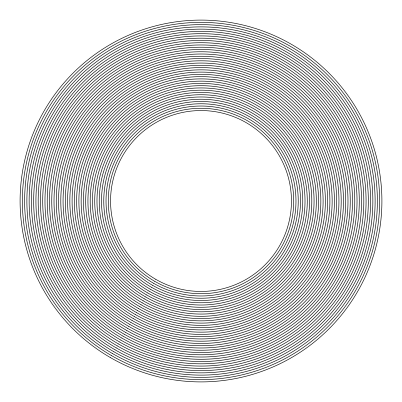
<?xml version="1.0" encoding="UTF-8"?>
<svg xmlns="http://www.w3.org/2000/svg" width="402" height="402" viewBox="0 0 402 402"><rect width="100%" height="100%" fill="white"/><g stroke="black" fill="none" stroke-linecap="round" stroke-linejoin="round"><path stroke-width="0.6" d="M110.55 357.664A180.9 180.9 0 0 0 381.9 201A180.9 180.9 0 0 0 110.55 44.336A180.9 180.9 0 0 0 110.55 357.664M111.681 355.705A178.639 178.639 0 0 0 379.639 201A178.639 178.639 0 0 0 111.681 46.295A178.639 178.639 0 0 0 111.681 355.705M112.811 353.745A176.377 176.377 0 0 0 377.377 201A176.377 176.377 0 0 0 112.811 48.255A176.377 176.377 0 0 0 112.811 353.745M113.942 351.79A174.116 174.116 0 0 0 375.116 201A174.116 174.116 0 0 0 113.942 50.21A174.116 174.116 0 0 0 113.942 351.79M115.072 349.83A171.855 171.855 0 0 0 372.855 201A171.855 171.855 0 0 0 115.072 52.17A171.855 171.855 0 0 0 115.072 349.83M116.203 347.871A169.594 169.594 0 0 0 370.594 201A169.594 169.594 0 0 0 116.203 54.129A169.594 169.594 0 0 0 116.203 347.871M117.334 345.916A167.332 167.332 0 0 0 368.332 201A167.332 167.332 0 0 0 117.334 56.084A167.332 167.332 0 0 0 117.334 345.916M118.464 343.956A165.071 165.071 0 0 0 366.071 201A165.071 165.071 0 0 0 118.464 58.044A165.071 165.071 0 0 0 118.464 343.956M119.595 341.996A162.81 162.81 0 0 0 363.81 201A162.81 162.81 0 0 0 119.595 60.004A162.81 162.81 0 0 0 119.595 341.996M120.726 340.042A160.549 160.549 0 0 0 361.549 201A160.549 160.549 0 0 0 120.726 61.958A160.549 160.549 0 0 0 120.726 340.042M121.856 338.082A158.287 158.287 0 0 0 359.287 201A158.287 158.287 0 0 0 121.856 63.918A158.287 158.287 0 0 0 121.856 338.082M122.987 336.122A156.026 156.026 0 0 0 357.026 201A156.026 156.026 0 0 0 122.987 65.878A156.026 156.026 0 0 0 122.987 336.122M124.117 334.162A153.765 153.765 0 0 0 354.765 201A153.765 153.765 0 0 0 124.117 67.837A153.765 153.765 0 0 0 124.117 334.162M125.248 332.208A151.504 151.504 0 0 0 352.504 201A151.504 151.504 0 0 0 125.248 69.792A151.504 151.504 0 0 0 125.248 332.208M126.379 330.248A149.242 149.242 0 0 0 350.242 201A149.242 149.242 0 0 0 126.379 71.752A149.242 149.242 0 0 0 126.379 330.248M127.509 328.288A146.981 146.981 0 0 0 347.981 201A146.981 146.981 0 0 0 127.509 73.712A146.981 146.981 0 0 0 127.509 328.288M128.64 326.334A144.72 144.72 0 0 0 345.72 201A144.72 144.72 0 0 0 128.64 75.666A144.72 144.72 0 0 0 128.64 326.334M129.771 324.374A142.459 142.459 0 0 0 343.459 201A142.459 142.459 0 0 0 129.771 77.626A142.459 142.459 0 0 0 129.771 324.374M130.901 322.414A140.197 140.197 0 0 0 341.197 201A140.197 140.197 0 0 0 130.901 79.586A140.197 140.197 0 0 0 130.901 322.414M132.032 320.454A137.936 137.936 0 0 0 338.936 201A137.936 137.936 0 0 0 132.032 81.546A137.936 137.936 0 0 0 132.032 320.454M133.162 318.5A135.675 135.675 0 0 0 336.675 201A135.675 135.675 0 0 0 133.162 83.5A135.675 135.675 0 0 0 133.162 318.5M134.293 316.54A133.414 133.414 0 0 0 334.414 201A133.414 133.414 0 0 0 134.293 85.46A133.414 133.414 0 0 0 134.293 316.54M135.424 314.58A131.152 131.152 0 0 0 332.152 201A131.152 131.152 0 0 0 135.424 87.42A131.152 131.152 0 0 0 135.424 314.58M136.554 312.625A128.891 128.891 0 0 0 329.891 201A128.891 128.891 0 0 0 136.554 89.375A128.891 128.891 0 0 0 136.554 312.625M137.685 310.666A126.63 126.63 0 0 0 327.63 201A126.63 126.63 0 0 0 137.685 91.334A126.63 126.63 0 0 0 137.685 310.666M138.816 308.706A124.369 124.369 0 0 0 325.369 201A124.369 124.369 0 0 0 138.816 93.294A124.369 124.369 0 0 0 138.816 308.706M139.946 306.746A122.107 122.107 0 0 0 323.107 201A122.107 122.107 0 0 0 139.946 95.254A122.107 122.107 0 0 0 139.946 306.746M141.077 304.791A119.846 119.846 0 0 0 320.846 201A119.846 119.846 0 0 0 141.077 97.209A119.846 119.846 0 0 0 141.077 304.791M142.207 302.832A117.585 117.585 0 0 0 318.585 201A117.585 117.585 0 0 0 142.207 99.168A117.585 117.585 0 0 0 142.207 302.832M143.338 300.872A115.324 115.324 0 0 0 316.324 201A115.324 115.324 0 0 0 143.338 101.128A115.324 115.324 0 0 0 143.338 300.872M144.469 298.917A113.062 113.062 0 0 0 314.062 201A113.062 113.062 0 0 0 144.469 103.083A113.062 113.062 0 0 0 144.469 298.917M145.599 296.957A110.801 110.801 0 0 0 311.801 201A110.801 110.801 0 0 0 145.599 105.043A110.801 110.801 0 0 0 145.599 296.957M146.73 294.998A108.54 108.54 0 0 0 309.54 201A108.54 108.54 0 0 0 146.73 107.002A108.54 108.54 0 0 0 146.73 294.998M147.861 293.038A106.279 106.279 0 0 0 307.279 201A106.279 106.279 0 0 0 147.861 108.962A106.279 106.279 0 0 0 147.861 293.038M148.991 291.083A104.017 104.017 0 0 0 305.017 201A104.017 104.017 0 0 0 148.991 110.917A104.017 104.017 0 0 0 148.991 291.083M150.122 289.123A101.756 101.756 0 0 0 302.756 201A101.756 101.756 0 0 0 150.122 112.877A101.756 101.756 0 0 0 150.122 289.123M151.252 287.164A99.495 99.495 0 0 0 300.495 201A99.495 99.495 0 0 0 151.252 114.836A99.495 99.495 0 0 0 151.252 287.164M152.383 285.209A97.234 97.234 0 0 0 298.234 201A97.234 97.234 0 0 0 152.383 116.791A97.234 97.234 0 0 0 152.383 285.209M153.514 283.249A94.972 94.972 0 0 0 295.972 201A94.972 94.972 0 0 0 153.514 118.751A94.972 94.972 0 0 0 153.514 283.249M154.644 281.289A92.711 92.711 0 0 0 293.711 201A92.711 92.711 0 0 0 154.644 120.711A92.711 92.711 0 0 0 154.644 281.289M155.775 279.33A90.45 90.45 0 0 0 291.45 201A90.45 90.45 0 0 0 155.775 122.67A90.45 90.45 0 0 0 155.775 279.33"/></g></svg>
